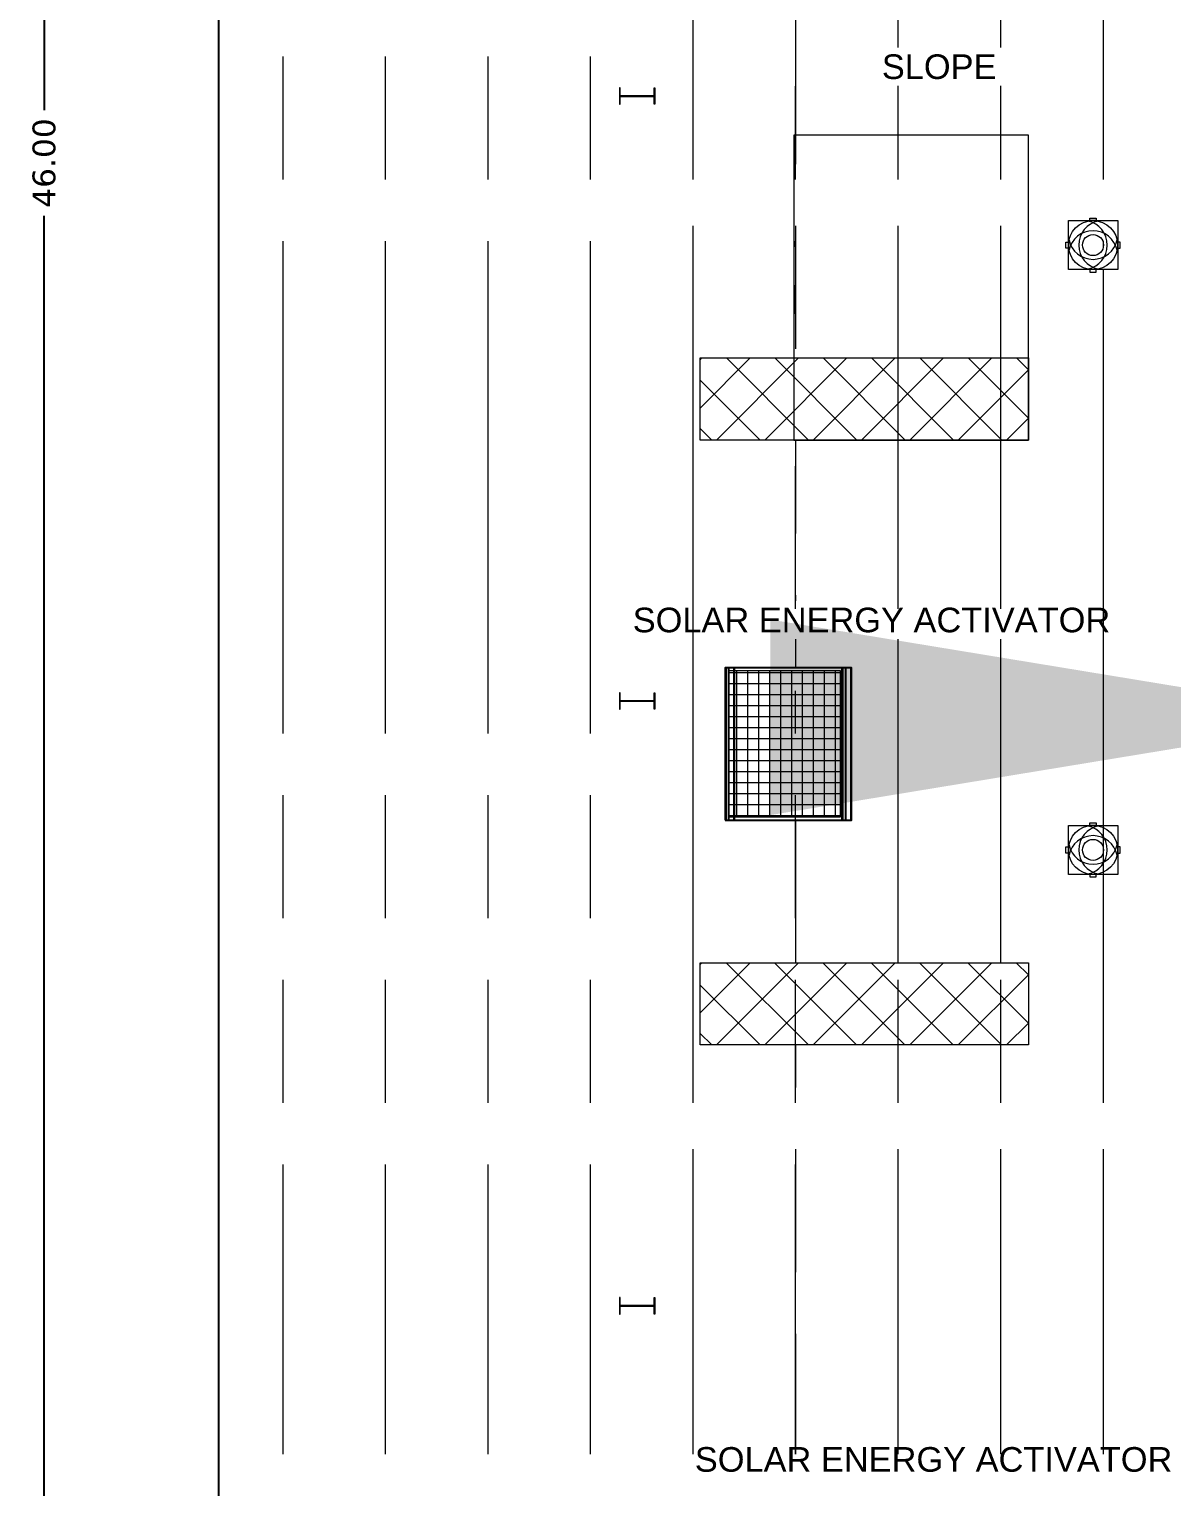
# Model space of a CAD drawing. Header units: metres. Extents: x 1610 to 5629, y 732 to 3974.
# Drawn here: x 1794.75 to 1806.28, y 851.19 to 865.9 of the extents above; entities that cross this region are included whole.
import ezdxf

# ---------------------------------------------------------------- set-up
doc = ezdxf.new("R2010")
doc.units = ezdxf.units.M
doc.header["$MEASUREMENT"] = 0
doc.header["$PDMODE"] = 2
doc.header["$PDSIZE"] = 50
doc.layers.get('0').update_dxf_attribs({"lineweight": 0})
doc.layers.get('Defpoints').update_dxf_attribs({"lineweight": 0})
doc.layers.add('BLK_1_FLR_1_ROOF_AREA', color=54, linetype='Continuous')
doc.layers.add('SOLAR_PANEL', color=3, linetype='Continuous')
doc.styles.add('PKA-Times New Roman', font='arial.ttf')
doc.styles.add('ROMANC', font='romanc', dxfattribs={"height": 12})
doc.styles.get("Standard").update_dxf_attribs({"font": 'verdana.ttf', "height": 0.23})
doc.dimstyles.new('123', dxfattribs={"dimtxt": 0.3, "dimasz": 0.2, "dimexe": 0.18, "dimexo": 0.0625, "dimgap": 0.09, "dimtad": 0, "dimzin": 0, "dimdsep": 46, "dimtxsty": 'Standard', "dimblk": 'ARCHTICK', "dimcen": 0.09, "dimse1": 1, "dimse2": 1, "dimadec": 3, "dimazin": 0, "dimtfac": 1, "dimtofl": 0, "dimtmove": 0, "dimatfit": 3, "dimfxl": 0, "dimtolj": 1, "dimtzin": 0, "dimarcsym": 0})
doc.dimstyles.new('Copy of corp', dxfattribs={"dimtxt": 10, "dimasz": 6, "dimexe": 5, "dimexo": 36, "dimgap": 0, "dimtad": 0, "dimtoh": 1, "dimdec": 1, "dimzin": 3, "dimdsep": 46, "dimtxsty": 'ROMANC', "dimblk": 'ARCHTICK', "dimcen": 0.0625, "dimdle": 4.5, "dimse1": 1, "dimse2": 1, "dimclrd": 8, "dimclre": 6, "dimclrt": 4, "dimadec": 0, "dimazin": 0, "dimtfac": 1, "dimtdec": 1, "dimtofl": 0, "dimtmove": 2, "dimatfit": 3, "dimfxl": 0, "dimtolj": 1, "dimtzin": 3, "dimarcsym": 0})

# ---------------------------------------------------------------- blocks, each defined once
blk = doc.blocks.new('_ArchTick')
at = {"color": 0, "linetype": 'ByBlock', "const_width": 0.15}
blk.add_lwpolyline([(-0.5, -0.5), (0.5, 0.5)], dxfattribs=at)
blk = doc.blocks.new('*D52')
at = {"color": 0, "lineweight": -2}
for p, q in [((1794.899, 887.548), (1794.899, 865.081)), ((1794.899, 841.548), (1794.899, 864.014))]:
    blk.add_line(p, q, dxfattribs=at)
at = {"layer": 'Defpoints', "color": 0}
for p in [(1796.658, 887.548), (1794.899, 841.548), (1796.658, 841.548)]:
    blk.add_point(p, dxfattribs=at)
at = {"color": 0, "lineweight": -2, "xscale": 0.2, "yscale": 0.2, "zscale": 0.2}
for p, rotation in [((1794.899, 887.548), 90), ((1794.899, 841.548), 270)]:
    blk.add_blockref('_ArchTick', p, dxfattribs=dict(at, rotation=rotation))
at = {"color": 0, "insert": (1794.899, 864.548), "char_height": 0.23, "attachment_point": 5, "rotation": 90}
blk.add_mtext('\\A1;46.00', dxfattribs=at)

msp = doc.modelspace()

# ---------------------------------------------------------------- hatches: boundary and pattern name
h = msp.add_hatch()
h.set_pattern_fill('ACAD_ISO09W100', scale=0.207034, angle=90)
h.set_pattern_definition([(90, (838.7412, 855.2196), (-1.0351722, 0), [4.9688264, -0.6211033, 1.2422066, -0.6211033, 1.2422066, -0.6211033])])
h.paths.add_polyline_path([(1812.353, 877.347), (1812.353, 877.513), (1812.36, 877.513), (1812.36, 877.434), (1812.704, 877.434), (1812.704, 877.513), (1812.71, 877.513), (1812.71, 877.347), (1812.704, 877.347), (1812.704, 877.427), (1812.36, 877.427), (1812.36, 877.347)], flags=16)
h.paths.add_polyline_path([(1811.562, 874.788), (1811.562, 873.96), (1808.25, 873.96), (1808.25, 874.788)], flags=16)
h.paths.add_polyline_path([(1808.18, 878.39), (1807.962, 878.39), (1807.962, 878.366), (1807.9, 878.366), (1807.683, 878.39), (1807.683, 878.608), (1807.658, 878.608), (1807.658, 878.669), (1807.683, 878.887), (1807.9, 878.887), (1807.9, 878.911), (1807.962, 878.911), (1808.18, 878.887), (1808.18, 878.669), (1808.204, 878.669), (1808.204, 878.608)], flags=16)
h.paths.add_polyline_path([(1808.25, 880.073), (1808.25, 880.901), (1811.562, 880.901), (1811.562, 880.073)], flags=16)
edge = h.paths.add_edge_path(flags=0)
edge.add_arc((1807.931, 878.639), 0.248, 0, 360)
edge = h.paths.add_edge_path(flags=0)
edge.add_arc((1807.931, 878.742), 0.248, 297.8172, 335.3049, ccw=False)
edge.add_arc((1807.827, 878.639), 0.248, 294.6951, 332.1828, ccw=False)
edge.add_arc((1808.035, 878.639), 0.248, 207.8172, 245.3049, ccw=False)
edge.add_arc((1807.931, 878.742), 0.248, 204.6951, 242.1828, ccw=False)
edge.add_arc((1807.931, 878.535), 0.248, 117.8172, 155.3049, ccw=False)
edge.add_arc((1808.035, 878.639), 0.248, 114.6951, 152.1828, ccw=False)
edge.add_arc((1807.827, 878.639), 0.248, 27.8172, 65.3049, ccw=False)
edge.add_arc((1807.931, 878.535), 0.248, 24.6951, 62.1828, ccw=False)
edge = h.paths.add_edge_path(flags=0)
edge.add_arc((1807.931, 878.639), 0.106, 0, 360)
h.paths.add_polyline_path([(1807.124, 875.368), (1807.124, 873.38), (1806.295, 873.38), (1806.295, 875.368)], flags=16)
h.paths.add_polyline_path([(1807.124, 879.493), (1806.296, 879.493), (1806.296, 881.48), (1807.124, 881.48)], flags=16)
h.paths.add_polyline_path([(1805.736, 876.175), (1805.736, 875.957), (1805.761, 875.957), (1805.761, 875.896), (1805.736, 875.678), (1805.519, 875.678), (1805.519, 875.654), (1805.457, 875.654), (1805.24, 875.678), (1805.24, 875.896), (1805.215, 875.896), (1805.215, 875.957), (1805.24, 876.175), (1805.457, 876.175), (1805.457, 876.2), (1805.519, 876.2)], flags=16)
h.paths.add_polyline_path([(1808.179, 872.774), (1808.179, 872.557), (1808.204, 872.557), (1808.204, 872.495), (1808.179, 872.278), (1807.962, 872.278), (1807.962, 872.253), (1807.9, 872.253), (1807.683, 872.278), (1807.683, 872.495), (1807.658, 872.495), (1807.658, 872.557), (1807.683, 872.774), (1807.9, 872.774), (1807.9, 872.799), (1807.962, 872.799)], flags=16)
edge = h.paths.add_edge_path(flags=0)
edge.add_arc((1805.488, 875.823), 0.248, 12.0576, 24.6951, ccw=False)
edge.add_arc((1805.488, 875.927), 0.248, 347.9424, 360)
edge.add_arc((1805.488, 875.927), 0.248, 360, 372.0576)
edge.add_arc((1805.488, 876.031), 0.248, 335.3049, 347.9424, ccw=False)
edge = h.paths.add_edge_path(flags=0)
edge.add_arc((1807.931, 872.526), 0.248, 0, 360)
edge = h.paths.add_edge_path(flags=0)
edge.add_arc((1807.827, 872.526), 0.248, 27.8172, 65.3049, ccw=False)
edge.add_arc((1807.931, 872.422), 0.248, 24.6951, 62.1828, ccw=False)
edge.add_arc((1807.931, 872.63), 0.248, 297.8172, 335.3049, ccw=False)
edge.add_arc((1807.827, 872.526), 0.248, 294.6951, 332.1828, ccw=False)
edge.add_arc((1808.035, 872.526), 0.248, 207.8172, 245.3049, ccw=False)
edge.add_arc((1807.931, 872.63), 0.248, 204.6951, 242.1828, ccw=False)
edge.add_arc((1807.931, 872.422), 0.248, 117.8172, 155.3049, ccw=False)
edge.add_arc((1808.035, 872.526), 0.248, 114.6951, 152.1828, ccw=False)
edge = h.paths.add_edge_path(flags=0)
edge.add_arc((1805.592, 875.927), 0.248, 114.6951, 245.3049, ccw=False)
edge.add_arc((1805.384, 875.927), 0.248, -65.3049, 65.3049, ccw=False)
edge = h.paths.add_edge_path(flags=0)
edge.add_arc((1805.488, 875.927), 0.106, 0, 360)
edge = h.paths.add_edge_path(flags=0)
edge.add_arc((1807.931, 872.526), 0.106, 0, 360)
h.paths.add_polyline_path([(1812.353, 871.41), (1812.36, 871.41), (1812.36, 871.33), (1812.704, 871.33), (1812.704, 871.41), (1812.71, 871.41), (1812.71, 871.244), (1812.704, 871.244), (1812.704, 871.324), (1812.36, 871.324), (1812.36, 871.244), (1812.353, 871.244)], flags=16)
h.paths.add_polyline_path([(1804.834, 874.788), (1804.834, 873.96), (1801.522, 873.96), (1801.522, 874.788)], flags=16)
h.paths.add_polyline_path([(1812.353, 883.46), (1812.353, 883.626), (1812.36, 883.626), (1812.36, 883.546), (1812.704, 883.546), (1812.704, 883.626), (1812.71, 883.626), (1812.71, 883.46), (1812.704, 883.46), (1812.704, 883.54), (1812.36, 883.54), (1812.36, 883.46)], flags=16)
h.paths.add_polyline_path([(1804.835, 880.073), (1801.522, 880.073), (1801.522, 880.901), (1804.835, 880.901)], flags=16)
h.paths.add_polyline_path([(1805.737, 881.791), (1805.519, 881.791), (1805.519, 881.767), (1805.457, 881.767), (1805.24, 881.791), (1805.24, 882.009), (1805.215, 882.009), (1805.215, 882.07), (1805.24, 882.288), (1805.457, 882.288), (1805.457, 882.312), (1805.519, 882.312), (1805.737, 882.288), (1805.737, 882.07), (1805.761, 882.07), (1805.761, 882.009)], flags=16)
edge = h.paths.add_edge_path(flags=0)
edge.add_arc((1805.488, 882.039), 0.248, 0, 360)
edge = h.paths.add_edge_path(flags=0)
edge.add_arc((1805.488, 882.143), 0.248, 297.8172, 335.3049, ccw=False)
edge.add_arc((1805.384, 882.039), 0.248, 294.6951, 332.1828, ccw=False)
edge.add_arc((1805.592, 882.039), 0.248, 207.8172, 245.3049, ccw=False)
edge.add_arc((1805.488, 882.143), 0.248, 204.6951, 242.1828, ccw=False)
edge.add_arc((1805.488, 881.936), 0.248, 117.8172, 155.3049, ccw=False)
edge.add_arc((1805.592, 882.039), 0.248, 114.6951, 152.1828, ccw=False)
edge.add_arc((1805.384, 882.039), 0.248, 27.8172, 65.3049, ccw=False)
edge.add_arc((1805.488, 881.936), 0.248, 24.6951, 62.1828, ccw=False)
edge = h.paths.add_edge_path(flags=0)
edge.add_arc((1805.488, 882.039), 0.106, 0, 360)
h.paths.add_polyline_path([(1811.562, 868.685), (1811.562, 867.856), (1808.25, 867.856), (1808.25, 868.685)], flags=16)
h.paths.add_polyline_path([(1805.736, 870.072), (1805.736, 869.854), (1805.761, 869.854), (1805.761, 869.793), (1805.736, 869.575), (1805.519, 869.575), (1805.519, 869.551), (1805.457, 869.551), (1805.24, 869.575), (1805.24, 869.793), (1805.215, 869.793), (1805.215, 869.854), (1805.24, 870.072), (1805.457, 870.072), (1805.457, 870.096), (1805.519, 870.096)], flags=16)
h.paths.add_polyline_path([(1807.124, 869.264), (1807.124, 867.277), (1806.295, 867.277), (1806.295, 869.264)], flags=16)
edge = h.paths.add_edge_path(flags=0)
edge.add_arc((1805.488, 869.823), 0.248, 0, 360)
edge = h.paths.add_edge_path(flags=0)
edge.add_arc((1805.384, 869.823), 0.248, 27.8172, 65.3049, ccw=False)
edge.add_arc((1805.488, 869.72), 0.248, 24.6951, 62.1828, ccw=False)
edge.add_arc((1805.488, 869.927), 0.248, 297.8172, 335.3049, ccw=False)
edge.add_arc((1805.384, 869.823), 0.248, 294.6951, 332.1828, ccw=False)
edge.add_arc((1805.592, 869.823), 0.248, 207.8172, 245.3049, ccw=False)
edge.add_arc((1805.488, 869.927), 0.248, 204.6951, 242.1828, ccw=False)
edge.add_arc((1805.488, 869.72), 0.248, 117.8172, 155.3049, ccw=False)
edge.add_arc((1805.592, 869.823), 0.248, 114.6951, 152.1828, ccw=False)
edge = h.paths.add_edge_path(flags=0)
edge.add_arc((1805.488, 869.823), 0.106, 0, 360)
h.paths.add_polyline_path([(1801.065, 877.347), (1801.059, 877.347), (1801.059, 877.427), (1800.715, 877.427), (1800.715, 877.347), (1800.708, 877.347), (1800.708, 877.513), (1800.715, 877.513), (1800.715, 877.434), (1801.059, 877.434), (1801.059, 877.513), (1801.065, 877.513)], flags=16)
h.paths.add_polyline_path([(1804.834, 868.685), (1804.834, 867.856), (1801.522, 867.856), (1801.522, 868.685)], flags=16)
h.paths.add_polyline_path([(1808.179, 866.671), (1808.179, 866.453), (1808.204, 866.453), (1808.204, 866.392), (1808.179, 866.174), (1807.962, 866.174), (1807.962, 866.15), (1807.9, 866.15), (1807.683, 866.174), (1807.683, 866.392), (1807.658, 866.392), (1807.658, 866.453), (1807.683, 866.671), (1807.9, 866.671), (1807.9, 866.695), (1807.962, 866.695)], flags=16)
edge = h.paths.add_edge_path(flags=0)
edge.add_arc((1807.931, 866.423), 0.248, 0, 360)
edge = h.paths.add_edge_path(flags=0)
edge.add_arc((1807.827, 866.423), 0.248, 27.8172, 65.3049, ccw=False)
edge.add_arc((1807.931, 866.319), 0.248, 24.6951, 62.1828, ccw=False)
edge.add_arc((1807.931, 866.526), 0.248, 297.8172, 335.3049, ccw=False)
edge.add_arc((1807.827, 866.423), 0.248, 294.6951, 332.1828, ccw=False)
edge.add_arc((1808.035, 866.423), 0.248, 207.8172, 245.3049, ccw=False)
edge.add_arc((1807.931, 866.526), 0.248, 204.6951, 242.1828, ccw=False)
edge.add_arc((1807.931, 866.319), 0.248, 117.8172, 155.3049, ccw=False)
edge.add_arc((1808.035, 866.423), 0.248, 114.6951, 152.1828, ccw=False)
edge = h.paths.add_edge_path(flags=0)
edge.add_arc((1807.931, 866.423), 0.106, 0, 360)
h.paths.add_polyline_path([(1801.065, 871.41), (1801.065, 871.244), (1801.059, 871.244), (1801.059, 871.324), (1800.715, 871.324), (1800.715, 871.244), (1800.708, 871.244), (1800.708, 871.41), (1800.715, 871.41), (1800.715, 871.33), (1801.059, 871.33), (1801.059, 871.41)], flags=16)
h.paths.add_polyline_path([(1801.065, 883.46), (1801.059, 883.46), (1801.059, 883.54), (1800.715, 883.54), (1800.715, 883.46), (1800.708, 883.46), (1800.708, 883.626), (1800.715, 883.626), (1800.715, 883.546), (1801.059, 883.546), (1801.059, 883.626), (1801.065, 883.626)], flags=16)
h.paths.add_polyline_path([(1812.353, 865.306), (1812.36, 865.306), (1812.36, 865.227), (1812.704, 865.227), (1812.704, 865.306), (1812.71, 865.306), (1812.71, 865.141), (1812.704, 865.141), (1812.704, 865.22), (1812.36, 865.22), (1812.36, 865.141), (1812.353, 865.141)], flags=16)
h.paths.add_polyline_path([(1805.737, 863.968), (1805.737, 863.751), (1805.761, 863.751), (1805.761, 863.689), (1805.737, 863.472), (1805.519, 863.472), (1805.519, 863.447), (1805.457, 863.447), (1805.24, 863.472), (1805.24, 863.689), (1805.215, 863.689), (1805.215, 863.751), (1805.24, 863.968), (1805.457, 863.968), (1805.457, 863.993), (1805.519, 863.993)], flags=16)
edge = h.paths.add_edge_path(flags=0)
edge.add_arc((1805.488, 863.72), 0.248, 0, 360)
edge = h.paths.add_edge_path(flags=0)
edge.add_arc((1805.384, 863.72), 0.248, 27.8172, 65.3049, ccw=False)
edge.add_arc((1805.488, 863.616), 0.248, 24.6951, 62.1828, ccw=False)
edge.add_arc((1805.488, 863.824), 0.248, 297.8172, 335.3049, ccw=False)
edge.add_arc((1805.384, 863.72), 0.248, 294.6951, 332.1828, ccw=False)
edge.add_arc((1805.592, 863.72), 0.248, 207.8172, 245.3049, ccw=False)
edge.add_arc((1805.488, 863.824), 0.248, 204.6951, 242.1828, ccw=False)
edge.add_arc((1805.488, 863.616), 0.248, 117.8172, 155.3049, ccw=False)
edge.add_arc((1805.592, 863.72), 0.248, 114.6951, 152.1828, ccw=False)
edge = h.paths.add_edge_path(flags=0)
edge.add_arc((1805.488, 863.72), 0.106, 0, 360)
h.paths.add_polyline_path([(1807.124, 863.161), (1807.124, 861.173), (1806.296, 861.173), (1806.296, 863.161)], flags=16)
h.paths.add_polyline_path([(1811.562, 862.581), (1811.562, 861.753), (1808.25, 861.753), (1808.25, 862.581)], flags=16)
h.paths.add_polyline_path([(1801.065, 865.306), (1801.065, 865.141), (1801.059, 865.141), (1801.059, 865.22), (1800.715, 865.22), (1800.715, 865.141), (1800.708, 865.141), (1800.708, 865.306), (1800.715, 865.306), (1800.715, 865.227), (1801.059, 865.227), (1801.059, 865.306)], flags=16)
h.paths.add_polyline_path([(1804.835, 862.581), (1804.835, 861.753), (1801.522, 861.753), (1801.522, 862.581)], flags=16)
h.paths.add_polyline_path([(1808.18, 860.568), (1808.18, 860.35), (1808.204, 860.35), (1808.204, 860.289), (1808.18, 860.071), (1807.962, 860.071), (1807.962, 860.047), (1807.9, 860.047), (1807.683, 860.071), (1807.683, 860.289), (1807.658, 860.289), (1807.658, 860.35), (1807.683, 860.568), (1807.9, 860.568), (1807.9, 860.592), (1807.962, 860.592)], flags=16)
edge = h.paths.add_edge_path(flags=0)
edge.add_arc((1807.931, 860.319), 0.248, 0, 360)
edge = h.paths.add_edge_path(flags=0)
edge.add_arc((1807.827, 860.319), 0.248, 27.8172, 65.3049, ccw=False)
edge.add_arc((1807.931, 860.215), 0.248, 24.6951, 62.1828, ccw=False)
edge.add_arc((1807.931, 860.423), 0.248, 297.8172, 335.3049, ccw=False)
edge.add_arc((1807.827, 860.319), 0.248, 294.6951, 332.1828, ccw=False)
edge.add_arc((1808.035, 860.319), 0.248, 207.8172, 245.3049, ccw=False)
edge.add_arc((1807.931, 860.423), 0.248, 204.6951, 242.1828, ccw=False)
edge.add_arc((1807.931, 860.215), 0.248, 117.8172, 155.3049, ccw=False)
edge.add_arc((1808.035, 860.319), 0.248, 114.6951, 152.1828, ccw=False)
edge = h.paths.add_edge_path(flags=0)
edge.add_arc((1807.931, 860.319), 0.106, 0, 360)
h.paths.add_polyline_path([(1812.353, 859.203), (1812.36, 859.203), (1812.36, 859.123), (1812.704, 859.123), (1812.704, 859.203), (1812.71, 859.203), (1812.71, 859.037), (1812.704, 859.037), (1812.704, 859.117), (1812.36, 859.117), (1812.36, 859.037), (1812.353, 859.037)], flags=16)
h.paths.add_polyline_path([(1809.886, 859.127), (1809.886, 857.589), (1808.703, 857.589), (1808.703, 858.051), (1808.525, 858.051), (1808.525, 857.589), (1808.23, 857.589), (1808.23, 859.127), (1808.525, 859.127), (1808.525, 858.994), (1808.703, 858.994), (1808.703, 859.127)], flags=16)
h.paths.add_polyline_path([(1809.886, 859.127), (1809.886, 857.589), (1808.703, 857.589), (1808.703, 859.127)], flags=0)
h.paths.add_polyline_path([(1809.856, 859.098), (1809.856, 857.619), (1808.732, 857.619), (1808.732, 859.098)], flags=0)
h.paths.add_polyline_path([(1802.963, 859.456), (1802.963, 857.918), (1801.78, 857.918), (1801.78, 859.456)], flags=16)
h.paths.add_polyline_path([(1802.934, 859.427), (1802.934, 857.948), (1801.81, 857.948), (1801.81, 859.427)], flags=0)
h.paths.add_polyline_path([(1805.737, 857.865), (1805.737, 857.647), (1805.761, 857.647), (1805.761, 857.586), (1805.737, 857.368), (1805.519, 857.368), (1805.519, 857.344), (1805.457, 857.344), (1805.24, 857.368), (1805.24, 857.586), (1805.215, 857.586), (1805.215, 857.647), (1805.24, 857.865), (1805.457, 857.865), (1805.457, 857.889), (1805.519, 857.889)], flags=16)
edge = h.paths.add_edge_path(flags=0)
edge.add_arc((1805.488, 857.617), 0.248, 0, 360)
edge = h.paths.add_edge_path(flags=0)
edge.add_arc((1805.384, 857.617), 0.248, 27.8172, 65.3049, ccw=False)
edge.add_arc((1805.488, 857.513), 0.248, 24.6951, 62.1828, ccw=False)
edge.add_arc((1805.488, 857.72), 0.248, 297.8172, 335.3049, ccw=False)
edge.add_arc((1805.384, 857.617), 0.248, 294.6951, 332.1828, ccw=False)
edge.add_arc((1805.592, 857.617), 0.248, 207.8172, 245.3049, ccw=False)
edge.add_arc((1805.488, 857.72), 0.248, 204.6951, 242.1828, ccw=False)
edge.add_arc((1805.488, 857.513), 0.248, 117.8172, 155.3049, ccw=False)
edge.add_arc((1805.592, 857.617), 0.248, 114.6951, 152.1828, ccw=False)
edge = h.paths.add_edge_path(flags=0)
edge.add_arc((1805.488, 857.617), 0.106, 0, 360)
h.paths.add_polyline_path([(1801.065, 859.203), (1801.065, 859.037), (1801.059, 859.037), (1801.059, 859.117), (1800.715, 859.117), (1800.715, 859.037), (1800.708, 859.037), (1800.708, 859.203), (1800.715, 859.203), (1800.715, 859.123), (1801.059, 859.123), (1801.059, 859.203)], flags=16)
h.paths.add_polyline_path([(1807.124, 857.058), (1807.124, 855.07), (1806.296, 855.07), (1806.296, 857.058)], flags=16)
h.paths.add_polyline_path([(1811.562, 856.478), (1811.562, 855.65), (1808.25, 855.65), (1808.25, 856.478)], flags=16)
h.paths.add_polyline_path([(1804.835, 856.478), (1804.835, 855.65), (1801.522, 855.65), (1801.522, 856.478)], flags=16)
h.paths.add_polyline_path([(1808.18, 854.464), (1808.18, 854.247), (1808.204, 854.247), (1808.204, 854.185), (1808.18, 853.967), (1807.962, 853.967), (1807.962, 853.943), (1807.9, 853.943), (1807.683, 853.967), (1807.683, 854.185), (1807.658, 854.185), (1807.658, 854.247), (1807.683, 854.464), (1807.9, 854.464), (1807.9, 854.489), (1807.962, 854.489)], flags=16)
edge = h.paths.add_edge_path(flags=0)
edge.add_arc((1807.931, 854.216), 0.248, 0, 360)
edge = h.paths.add_edge_path(flags=0)
edge.add_arc((1807.827, 854.216), 0.248, 27.8172, 65.3049, ccw=False)
edge.add_arc((1807.931, 854.112), 0.248, 24.6951, 62.1828, ccw=False)
edge.add_arc((1807.931, 854.32), 0.248, 297.8172, 335.3049, ccw=False)
edge.add_arc((1807.827, 854.216), 0.248, 294.6951, 332.1828, ccw=False)
edge.add_arc((1808.035, 854.216), 0.248, 207.8172, 245.3049, ccw=False)
edge.add_arc((1807.931, 854.32), 0.248, 204.6951, 242.1828, ccw=False)
edge.add_arc((1807.931, 854.112), 0.248, 117.8172, 155.3049, ccw=False)
edge.add_arc((1808.035, 854.216), 0.248, 114.6951, 152.1828, ccw=False)
edge = h.paths.add_edge_path(flags=0)
edge.add_arc((1807.931, 854.216), 0.106, 0, 360)
h.paths.add_polyline_path([(1812.353, 853.1), (1812.36, 853.1), (1812.36, 853.02), (1812.704, 853.02), (1812.704, 853.1), (1812.71, 853.1), (1812.71, 852.934), (1812.704, 852.934), (1812.704, 853.013), (1812.36, 853.013), (1812.36, 852.934), (1812.353, 852.934)], flags=16)
h.paths.add_polyline_path([(1801.065, 853.1), (1801.065, 852.934), (1801.059, 852.934), (1801.059, 853.013), (1800.715, 853.013), (1800.715, 852.934), (1800.708, 852.934), (1800.708, 853.1), (1800.715, 853.1), (1800.715, 853.02), (1801.059, 853.02), (1801.059, 853.1)], flags=16)
h.paths.add_polyline_path([(1803.292, 865.327), (1804.578, 865.327), (1804.578, 865.713), (1803.292, 865.713)], flags=16)
h.paths.add_polyline_path([(1808.548, 865.327), (1809.834, 865.327), (1809.834, 865.713), (1808.548, 865.713)], flags=16)
h.paths.add_polyline_path([(1800.776, 859.744), (1805.726, 859.744), (1805.726, 860.13), (1800.776, 860.13)], flags=16)
h.paths.add_polyline_path([(1807.699, 859.416), (1812.649, 859.416), (1812.649, 859.801), (1807.699, 859.801)], flags=16)
h.paths.add_polyline_path([(1800.498, 851.519), (1812.92, 851.519), (1812.92, 883.786), (1800.498, 883.786)])
h.paths.add_polyline_path([(1812.92, 850.977), (1800.498, 850.977), (1800.498, 845.692), (1812.92, 845.692)])
h = msp.add_hatch()
h.set_pattern_fill('ANSI37', scale=2.760183)
h.set_pattern_definition([(45, (2250.5638, 228.87525), (-0.24396802, 0.24396802), []), (135, (2250.5638, 228.87525), (-0.24396802, -0.24396802), [])])
h.paths.add_polyline_path([(1801.522, 861.753), (1801.522, 862.581), (1804.835, 862.581), (1804.835, 861.753)])
h = msp.add_hatch()
h.set_pattern_fill('NET', scale=0.88729, angle=-90)
h.set_pattern_definition([(270, (1928.4409, 1096.3128), (0.110911304, 0), []), (360, (1928.4409, 1096.3128), (0, 0.110911304), [])])
h.paths.add_polyline_path([(1802.934, 859.427), (1802.934, 857.948), (1801.81, 857.948), (1801.81, 859.427)])
h = msp.add_hatch()
h.set_pattern_fill('ANSI37', scale=2.760183)
h.set_pattern_definition([(45, (2250.5638, 222.77188), (-0.24396802, 0.24396802), []), (135, (2250.5638, 222.77188), (-0.24396802, -0.24396802), [])])
h.paths.add_polyline_path([(1801.522, 855.65), (1801.522, 856.478), (1804.835, 856.478), (1804.835, 855.65)])

# ---------------------------------------------------------------- linework, layer by layer
at = {"color": 7}
for p, q in [((1797.311, 864.381), (1797.311, 865.623)), ((1798.346, 864.381), (1798.346, 865.623)), ((1799.381, 864.381), (1799.381, 865.623)), ((1800.416, 864.381), (1800.416, 865.623)), ((1801.451, 864.381), (1801.451, 865.623)), ((1805.592, 864.381), (1805.592, 865.623)), ((1800.715, 865.306, 15.902), (1800.708, 865.306, 15.902)), ((1800.708, 865.306, 15.902), (1800.708, 865.141, 15.902)), ((1800.715, 865.141, 15.902), (1800.715, 865.306, 15.902)), ((1801.059, 865.141, 15.902), (1801.059, 865.306, 15.902)), ((1801.059, 865.306, 15.902), (1801.065, 865.306, 15.902)), ((1801.065, 865.306, 15.902), (1801.065, 865.141, 15.902)), ((1802.486, 864.381), (1802.486, 865.324)), ((1803.522, 864.381), (1803.522, 865.324)), ((1804.557, 864.381), (1804.557, 865.324)), ((1801.059, 865.227, 15.902), (1800.715, 865.227, 15.902)), ((1800.715, 865.227, 15.902), (1800.715, 865.22, 15.902)), ((1800.715, 865.22, 15.902), (1801.059, 865.22, 15.902)), ((1801.059, 865.22, 15.902), (1801.059, 865.227, 15.902)), ((1800.708, 865.141, 15.902), (1800.715, 865.141, 15.902)), ((1801.065, 865.141, 15.902), (1801.059, 865.141, 15.902)), ((1805.457, 863.968, 15.902), (1805.457, 863.993, 15.902)), ((1805.457, 863.993, 15.902), (1805.519, 863.993, 15.902)), ((1805.519, 863.993, 15.902), (1805.519, 863.968, 15.902)), ((1805.24, 863.968, 15.902), (1805.737, 863.968, 15.902)), ((1805.24, 863.472, 15.902), (1805.24, 863.968, 15.902)), ((1805.519, 863.968, 15.902), (1805.457, 863.968, 15.902)), ((1805.737, 863.968, 15.902), (1805.737, 863.472, 15.902)), ((1797.311, 858.791), (1797.311, 863.76)), ((1798.346, 858.791), (1798.346, 863.76)), ((1799.381, 858.791), (1799.381, 863.76)), ((1800.416, 858.791), (1800.416, 863.76)), ((1801.451, 863.701), (1801.451, 863.76)), ((1802.486, 863.701), (1802.486, 863.76)), ((1803.522, 863.701), (1803.522, 863.76)), ((1804.557, 863.701), (1804.557, 863.76)), ((1805.215, 863.689, 15.902), (1805.215, 863.751, 15.902)), ((1805.215, 863.751, 15.902), (1805.24, 863.751, 15.902)), ((1805.24, 863.689, 15.902), (1805.215, 863.689, 15.902)), ((1805.24, 863.751, 15.902), (1805.24, 863.689, 15.902)), ((1805.592, 863.701), (1805.592, 863.76)), ((1805.761, 863.751, 15.902), (1805.737, 863.751, 15.902)), ((1805.737, 863.751, 15.902), (1805.737, 863.689, 15.902)), ((1805.737, 863.689, 15.902), (1805.761, 863.689, 15.902)), ((1805.761, 863.689, 15.902), (1805.761, 863.751, 15.902)), ((1805.737, 863.472, 15.902), (1805.24, 863.472, 15.902)), ((1805.457, 863.472, 15.902), (1805.457, 863.447, 15.902)), ((1805.519, 863.472, 15.902), (1805.457, 863.472, 15.902)), ((1805.457, 863.447, 15.902), (1805.519, 863.447, 15.902)), ((1805.519, 863.447, 15.902), (1805.519, 863.472, 15.902)), ((1801.451, 858.791), (1801.451, 863.316)), ((1802.486, 863.027), (1802.486, 863.316)), ((1803.522, 860.049), (1803.522, 863.316)), ((1804.557, 860.049), (1804.557, 863.316)), ((1805.592, 861.453), (1805.592, 863.316)), ((1801.522, 861.753, 15.902), (1801.522, 862.581, 15.902)), ((1801.522, 862.581, 15.902), (1804.835, 862.581, 15.902)), ((1804.835, 862.581, 15.902), (1804.835, 861.753, 15.902)), ((1804.835, 861.753, 15.902), (1801.522, 861.753, 15.902)), ((1802.486, 860.049), (1802.486, 861.49)), ((1805.592, 858.791), (1805.592, 860.94)), ((1801.78, 857.918, 15.903), (1801.78, 859.456, 15.903)), ((1801.78, 859.456, 15.903), (1802.963, 859.456, 15.903)), ((1801.78, 859.456, 15.903), (1801.78, 857.918, 15.903)), ((1802.963, 859.456, 15.903), (1801.78, 859.456, 15.903)), ((1801.81, 857.948, 15.903), (1801.81, 859.427, 15.903)), ((1801.81, 859.427, 15.903), (1802.934, 859.427, 15.903)), ((1802.934, 859.427, 15.903), (1802.934, 857.948, 15.903)), ((1802.963, 859.456, 15.903), (1802.963, 857.918, 15.903)), ((1802.963, 857.918, 15.903), (1802.963, 859.456, 15.903)), ((1800.715, 859.203, 15.902), (1800.708, 859.203, 15.902)), ((1800.708, 859.203, 15.902), (1800.708, 859.037, 15.902)), ((1800.715, 859.037, 15.902), (1800.715, 859.203, 15.902)), ((1801.059, 859.123, 15.902), (1800.715, 859.123, 15.902)), ((1800.715, 859.123, 15.902), (1800.715, 859.117, 15.902)), ((1801.059, 859.037, 15.902), (1801.059, 859.203, 15.902)), ((1801.059, 859.203, 15.902), (1801.065, 859.203, 15.902)), ((1801.059, 859.117, 15.902), (1801.059, 859.123, 15.902)), ((1801.065, 859.203, 15.902), (1801.065, 859.037, 15.902)), ((1802.486, 858.791), (1802.486, 859.221)), ((1803.522, 858.791), (1803.522, 859.221)), ((1804.557, 858.791), (1804.557, 859.221)), ((1800.708, 859.037, 15.902), (1800.715, 859.037, 15.902)), ((1800.715, 859.117, 15.902), (1801.059, 859.117, 15.902)), ((1801.065, 859.037, 15.902), (1801.059, 859.037, 15.902)), ((1797.311, 856.928), (1797.311, 858.17)), ((1798.346, 856.928), (1798.346, 858.17)), ((1799.381, 856.928), (1799.381, 858.17)), ((1800.416, 856.928), (1800.416, 858.17)), ((1801.451, 856.928), (1801.451, 858.17)), ((1802.486, 856.928), (1802.486, 858.17)), ((1803.522, 856.928), (1803.522, 858.17)), ((1804.557, 856.928), (1804.557, 858.17)), ((1805.592, 856.928), (1805.592, 858.17)), ((1802.934, 857.948, 15.903), (1801.81, 857.948, 15.903)), ((1802.963, 857.918, 15.903), (1801.78, 857.918, 15.903)), ((1801.78, 857.918, 15.903), (1802.963, 857.918, 15.903)), ((1805.24, 857.368, 15.902), (1805.24, 857.865, 15.902)), ((1805.24, 857.865, 15.902), (1805.737, 857.865, 15.902)), ((1805.457, 857.865, 15.902), (1805.457, 857.889, 15.902)), ((1805.457, 857.889, 15.902), (1805.519, 857.889, 15.902)), ((1805.519, 857.865, 15.902), (1805.457, 857.865, 15.902)), ((1805.519, 857.889, 15.902), (1805.519, 857.865, 15.902)), ((1805.737, 857.865, 15.902), (1805.737, 857.368, 15.902)), ((1805.215, 857.586, 15.902), (1805.215, 857.647, 15.902)), ((1805.215, 857.647, 15.902), (1805.24, 857.647, 15.902)), ((1805.24, 857.647, 15.902), (1805.24, 857.586, 15.902)), ((1805.761, 857.647, 15.902), (1805.737, 857.647, 15.902)), ((1805.737, 857.647, 15.902), (1805.737, 857.586, 15.902)), ((1805.761, 857.586, 15.902), (1805.761, 857.647, 15.902)), ((1805.24, 857.586, 15.902), (1805.215, 857.586, 15.902)), ((1805.737, 857.586, 15.902), (1805.761, 857.586, 15.902)), ((1805.737, 857.368, 15.902), (1805.24, 857.368, 15.902)), ((1805.519, 857.368, 15.902), (1805.457, 857.368, 15.902)), ((1805.457, 857.368, 15.902), (1805.457, 857.344, 15.902)), ((1805.519, 857.344, 15.902), (1805.519, 857.368, 15.902)), ((1805.457, 857.344, 15.902), (1805.519, 857.344, 15.902)), ((1801.522, 855.65, 15.902), (1801.522, 856.478, 15.902)), ((1801.522, 856.478, 15.902), (1804.835, 856.478, 15.902)), ((1804.835, 856.478, 15.902), (1804.835, 855.65, 15.902)), ((1797.311, 855.064), (1797.311, 856.307)), ((1798.346, 855.064), (1798.346, 856.307)), ((1799.381, 855.064), (1799.381, 856.307)), ((1800.416, 855.064), (1800.416, 856.307)), ((1801.451, 855.064), (1801.451, 856.307)), ((1802.486, 855.064), (1802.486, 856.307)), ((1803.522, 855.064), (1803.522, 856.307)), ((1804.557, 855.064), (1804.557, 856.307)), ((1805.592, 855.064), (1805.592, 856.307)), ((1804.835, 855.65, 15.902), (1801.522, 855.65, 15.902)), ((1797.311, 851.519), (1797.311, 854.443)), ((1798.346, 851.519), (1798.346, 854.443)), ((1799.381, 851.519), (1799.381, 854.443)), ((1800.416, 851.519), (1800.416, 854.443)), ((1801.451, 851.519), (1801.451, 854.443)), ((1802.486, 851.519), (1802.486, 854.443)), ((1803.522, 851.519), (1803.522, 854.443)), ((1804.557, 851.519), (1804.557, 854.443)), ((1805.592, 851.519), (1805.592, 854.443)), ((1800.715, 853.1, 15.902), (1800.708, 853.1, 15.902)), ((1800.708, 853.1, 15.902), (1800.708, 852.934, 15.902)), ((1800.715, 852.934, 15.902), (1800.715, 853.1, 15.902)), ((1801.059, 852.934, 15.902), (1801.059, 853.1, 15.902)), ((1801.059, 853.1, 15.902), (1801.065, 853.1, 15.902)), ((1801.065, 853.1, 15.902), (1801.065, 852.934, 15.902)), ((1801.059, 853.02, 15.902), (1800.715, 853.02, 15.902)), ((1800.715, 853.02, 15.902), (1800.715, 853.013, 15.902)), ((1800.715, 853.013, 15.902), (1801.059, 853.013, 15.902)), ((1801.059, 853.013, 15.902), (1801.059, 853.02, 15.902)), ((1800.708, 852.934, 15.902), (1800.715, 852.934, 15.902)), ((1801.065, 852.934, 15.902), (1801.059, 852.934, 15.902))]:
    msp.add_line(p, q, dxfattribs=at)
msp.add_lwpolyline([(1816.658, 841.548), (1816.658, 887.548), (1796.658, 887.548), (1796.658, 841.548)], close=True, dxfattribs=at)
for points, elevation in [([(1802.468, 861.753), (1804.835, 861.753), (1804.835, 864.829), (1802.468, 864.829)], 15.902), ([(1802.468, 861.753), (1804.835, 861.753), (1804.835, 864.829), (1802.468, 864.829)], 15.902), ([(1802.468, 861.753), (1804.835, 861.753), (1804.835, 864.829), (1802.468, 864.829)], 15.902), ([(1802.468, 861.753), (1804.835, 861.753), (1804.835, 864.829), (1802.468, 864.829)], 15.902), ([(1802.468, 861.753), (1804.835, 861.753), (1804.835, 864.829), (1802.468, 864.829)], 15.902), ([(1802.468, 861.753), (1804.835, 861.753), (1804.835, 864.829), (1802.468, 864.829)], 15.902), ([(1802.468, 861.753), (1804.835, 861.753), (1804.835, 864.829), (1802.468, 864.829)], 15.902), ([(1802.468, 861.753), (1804.835, 861.753), (1804.835, 864.829), (1802.468, 864.829)], 15.902), ([(1802.468, 861.753), (1804.835, 861.753), (1804.835, 864.829), (1802.468, 864.829)], 15.902), ([(1802.468, 861.753), (1804.835, 861.753), (1804.835, 864.829), (1802.468, 864.829)], 15.902), ([(1802.468, 861.753), (1804.835, 861.753), (1804.835, 864.829), (1802.468, 864.829)], 15.902), ([(1802.468, 861.753), (1804.835, 861.753), (1804.835, 864.829), (1802.468, 864.829)], 15.902), ([(1801.78, 857.918), (1802.963, 857.918), (1802.963, 859.456), (1801.78, 859.456)], 15.903), ([(1801.78, 857.918), (1802.963, 857.918), (1802.963, 859.456), (1801.78, 859.456)], 15.903), ([(1801.78, 857.918), (1802.963, 857.918), (1802.963, 859.456), (1801.78, 859.456)], 15.903), ([(1801.78, 857.918), (1802.963, 857.918), (1802.963, 859.456), (1801.78, 859.456)], 15.903), ([(1801.78, 857.918), (1802.963, 857.918), (1802.963, 859.456), (1801.78, 859.456)], 15.903), ([(1801.78, 857.918), (1802.963, 857.918), (1802.963, 859.456), (1801.78, 859.456)], 15.903), ([(1801.78, 857.918), (1802.963, 857.918), (1802.963, 859.456), (1801.78, 859.456)], 15.903), ([(1801.78, 857.918), (1802.963, 857.918), (1802.963, 859.456), (1801.78, 859.456)], 15.903), ([(1801.78, 857.918), (1802.963, 857.918), (1802.963, 859.456), (1801.78, 859.456)], 15.903), ([(1801.78, 857.918), (1802.963, 857.918), (1802.963, 859.456), (1801.78, 859.456)], 15.903), ([(1801.78, 857.918), (1802.963, 857.918), (1802.963, 859.456), (1801.78, 859.456)], 15.903)]:
    msp.add_lwpolyline(points, close=True, dxfattribs=dict(at, elevation=elevation))
for centre, radius in [((1805.488, 863.72, 15.902), 0.248), ((1805.488, 863.72, 15.902), 0.106), ((1805.488, 857.617, 15.902), 0.248), ((1805.488, 857.617, 15.902), 0.106)]:
    msp.add_circle(centre, radius, dxfattribs=at)
for centre, start, end in [((1805.488, 863.616, 15.902), 12.0576, 167.9424), ((1805.592, 863.72, 15.902), 102.0576, 257.9424), ((1805.384, 863.72, 15.902), 282.0576, 77.9424), ((1805.488, 863.824, 15.902), 192.0576, 347.9424), ((1805.592, 857.617, 15.902), 102.0576, 257.9424), ((1805.384, 857.617, 15.902), 282.0576, 77.9424), ((1805.488, 857.513, 15.902), 12.0576, 167.9424), ((1805.488, 857.72, 15.902), 192.0576, 347.9424)]:
    msp.add_arc(centre, 0.248, start, end, dxfattribs=at)
at = {"layer": 'BLK_1_FLR_1_ROOF_AREA'}
msp.add_lwpolyline([(1796.658, 841.548), (1816.658, 841.548), (1816.658, 887.548), (1796.658, 887.548)], close=True, dxfattribs=at)
at = {"layer": 'SOLAR_PANEL', "color": 3, "elevation": 15.903}
for points in [[(1801.774, 857.918), (1802.957, 857.918), (1802.957, 859.456), (1801.774, 859.456)], [(1801.774, 857.918), (1802.957, 857.918), (1802.957, 859.456), (1801.774, 859.456)], [(1801.774, 857.918), (1802.957, 857.918), (1802.957, 859.456), (1801.774, 859.456)], [(1801.774, 857.918), (1802.957, 857.918), (1802.957, 859.456), (1801.774, 859.456)], [(1801.774, 857.918), (1802.957, 857.918), (1802.957, 859.456), (1801.774, 859.456)], [(1801.774, 857.918), (1802.957, 857.918), (1802.957, 859.456), (1801.774, 859.456)], [(1801.774, 857.918), (1802.957, 857.918), (1802.957, 859.456), (1801.774, 859.456)], [(1801.774, 857.918), (1802.957, 857.918), (1802.957, 859.456), (1801.774, 859.456)], [(1801.774, 857.918), (1802.957, 857.918), (1802.957, 859.456), (1801.774, 859.456)], [(1801.774, 857.918), (1802.957, 857.918), (1802.957, 859.456), (1801.774, 859.456)], [(1801.774, 857.918), (1802.957, 857.918), (1802.957, 859.456), (1801.774, 859.456)], [(1801.774, 857.918), (1802.957, 857.918), (1802.957, 859.456), (1801.774, 859.456)], [(1801.774, 857.918), (1802.957, 857.918), (1802.957, 859.456), (1801.774, 859.456)], [(1801.774, 857.918), (1802.957, 857.918), (1802.957, 859.456), (1801.774, 859.456)], [(1801.774, 857.918), (1802.957, 857.918), (1802.957, 859.456), (1801.774, 859.456)], [(1801.774, 857.918), (1802.957, 857.918), (1802.957, 859.456), (1801.774, 859.456)], [(1801.774, 857.918), (1802.957, 857.918), (1802.957, 859.456), (1801.774, 859.456)], [(1801.774, 857.918), (1802.957, 857.918), (1802.957, 859.456), (1801.774, 859.456)], [(1801.774, 857.918), (1802.957, 857.918), (1802.957, 859.456), (1801.774, 859.456)], [(1801.774, 857.918), (1802.957, 857.918), (1802.957, 859.456), (1801.774, 859.456)], [(1801.774, 857.918), (1802.957, 857.918), (1802.957, 859.456), (1801.774, 859.456)], [(1801.774, 857.918), (1802.957, 857.918), (1802.957, 859.456), (1801.774, 859.456)], [(1801.774, 857.918), (1802.957, 857.918), (1802.957, 859.456), (1801.774, 859.456)], [(1801.774, 857.918), (1802.957, 857.918), (1802.957, 859.456), (1801.774, 859.456)], [(1801.774, 857.918), (1802.957, 857.918), (1802.957, 859.456), (1801.774, 859.456)], [(1801.774, 857.918), (1802.957, 857.918), (1802.957, 859.456), (1801.774, 859.456)], [(1801.774, 857.918), (1802.957, 857.918), (1802.957, 859.456), (1801.774, 859.456)], [(1801.774, 857.918), (1802.957, 857.918), (1802.957, 859.456), (1801.774, 859.456)], [(1801.774, 857.918), (1802.957, 857.918), (1802.957, 859.456), (1801.774, 859.456)], [(1801.774, 857.918), (1802.957, 857.918), (1802.957, 859.456), (1801.774, 859.456)], [(1801.78, 857.918), (1802.963, 857.918), (1802.963, 859.456), (1801.78, 859.456)], [(1801.809, 857.918), (1802.992, 857.918), (1802.992, 859.456), (1801.809, 859.456)], [(1801.809, 857.918), (1802.992, 857.918), (1802.992, 859.456), (1801.809, 859.456)], [(1801.809, 857.918), (1802.992, 857.918), (1802.992, 859.456), (1801.809, 859.456)], [(1801.809, 857.918), (1802.992, 857.918), (1802.992, 859.456), (1801.809, 859.456)], [(1801.809, 857.918), (1802.992, 857.918), (1802.992, 859.456), (1801.809, 859.456)], [(1801.809, 857.918), (1802.992, 857.918), (1802.992, 859.456), (1801.809, 859.456)], [(1801.809, 857.918), (1802.992, 857.918), (1802.992, 859.456), (1801.809, 859.456)], [(1801.809, 857.918), (1802.992, 857.918), (1802.992, 859.456), (1801.809, 859.456)], [(1801.809, 857.918), (1802.992, 857.918), (1802.992, 859.456), (1801.809, 859.456)], [(1801.809, 857.918), (1802.992, 857.918), (1802.992, 859.456), (1801.809, 859.456)], [(1801.809, 857.918), (1802.992, 857.918), (1802.992, 859.456), (1801.809, 859.456)], [(1801.809, 857.918), (1802.992, 857.918), (1802.992, 859.456), (1801.809, 859.456)], [(1801.809, 857.918), (1802.992, 857.918), (1802.992, 859.456), (1801.809, 859.456)], [(1801.809, 857.918), (1802.992, 857.918), (1802.992, 859.456), (1801.809, 859.456)], [(1801.809, 857.918), (1802.992, 857.918), (1802.992, 859.456), (1801.809, 859.456)], [(1801.862, 857.918), (1803.045, 857.918), (1803.045, 859.456), (1801.862, 859.456)], [(1801.862, 857.918), (1803.045, 857.918), (1803.045, 859.456), (1801.862, 859.456)], [(1801.862, 857.918), (1803.045, 857.918), (1803.045, 859.456), (1801.862, 859.456)], [(1801.862, 857.918), (1803.045, 857.918), (1803.045, 859.456), (1801.862, 859.456)], [(1801.862, 857.918), (1803.045, 857.918), (1803.045, 859.456), (1801.862, 859.456)], [(1801.862, 857.918), (1803.045, 857.918), (1803.045, 859.456), (1801.862, 859.456)], [(1801.862, 857.918), (1803.045, 857.918), (1803.045, 859.456), (1801.862, 859.456)], [(1801.862, 857.918), (1803.045, 857.918), (1803.045, 859.456), (1801.862, 859.456)], [(1801.862, 857.918), (1803.045, 857.918), (1803.045, 859.456), (1801.862, 859.456)], [(1801.862, 857.918), (1803.045, 857.918), (1803.045, 859.456), (1801.862, 859.456)], [(1801.862, 857.918), (1803.045, 857.918), (1803.045, 859.456), (1801.862, 859.456)], [(1801.862, 857.918), (1803.045, 857.918), (1803.045, 859.456), (1801.862, 859.456)], [(1801.862, 857.918), (1803.045, 857.918), (1803.045, 859.456), (1801.862, 859.456)], [(1801.862, 857.918), (1803.045, 857.918), (1803.045, 859.456), (1801.862, 859.456)], [(1801.862, 857.918), (1803.045, 857.918), (1803.045, 859.456), (1801.862, 859.456)], [(1801.862, 857.918), (1803.045, 857.918), (1803.045, 859.456), (1801.862, 859.456)], [(1801.862, 857.918), (1803.045, 857.918), (1803.045, 859.456), (1801.862, 859.456)], [(1801.862, 857.918), (1803.045, 857.918), (1803.045, 859.456), (1801.862, 859.456)], [(1801.862, 857.918), (1803.045, 857.918), (1803.045, 859.456), (1801.862, 859.456)], [(1801.862, 857.918), (1803.045, 857.918), (1803.045, 859.456), (1801.862, 859.456)], [(1801.862, 857.918), (1803.045, 857.918), (1803.045, 859.456), (1801.862, 859.456)], [(1801.862, 857.918), (1803.045, 857.918), (1803.045, 859.456), (1801.862, 859.456)], [(1801.862, 857.918), (1803.045, 857.918), (1803.045, 859.456), (1801.862, 859.456)], [(1801.862, 857.918), (1803.045, 857.918), (1803.045, 859.456), (1801.862, 859.456)], [(1801.862, 857.918), (1803.045, 857.918), (1803.045, 859.456), (1801.862, 859.456)], [(1801.862, 857.918), (1803.045, 857.918), (1803.045, 859.456), (1801.862, 859.456)], [(1801.862, 857.918), (1803.045, 857.918), (1803.045, 859.456), (1801.862, 859.456)], [(1801.862, 857.918), (1803.045, 857.918), (1803.045, 859.456), (1801.862, 859.456)], [(1801.862, 857.918), (1803.045, 857.918), (1803.045, 859.456), (1801.862, 859.456)], [(1801.862, 857.918), (1803.045, 857.918), (1803.045, 859.456), (1801.862, 859.456)], [(1801.863, 857.918), (1803.046, 857.918), (1803.046, 859.456), (1801.863, 859.456)], [(1801.863, 857.918), (1803.046, 857.918), (1803.046, 859.456), (1801.863, 859.456)], [(1801.863, 857.918), (1803.046, 857.918), (1803.046, 859.456), (1801.863, 859.456)], [(1801.863, 857.918), (1803.046, 857.918), (1803.046, 859.456), (1801.863, 859.456)], [(1801.863, 857.918), (1803.046, 857.918), (1803.046, 859.456), (1801.863, 859.456)], [(1801.863, 857.918), (1803.046, 857.918), (1803.046, 859.456), (1801.863, 859.456)], [(1801.863, 857.918), (1803.046, 857.918), (1803.046, 859.456), (1801.863, 859.456)], [(1801.863, 857.918), (1803.046, 857.918), (1803.046, 859.456), (1801.863, 859.456)], [(1801.863, 857.918), (1803.046, 857.918), (1803.046, 859.456), (1801.863, 859.456)], [(1801.863, 857.918), (1803.046, 857.918), (1803.046, 859.456), (1801.863, 859.456)], [(1801.863, 857.918), (1803.046, 857.918), (1803.046, 859.456), (1801.863, 859.456)], [(1801.863, 857.918), (1803.046, 857.918), (1803.046, 859.456), (1801.863, 859.456)], [(1801.863, 857.918), (1803.046, 857.918), (1803.046, 859.456), (1801.863, 859.456)], [(1801.863, 857.918), (1803.046, 857.918), (1803.046, 859.456), (1801.863, 859.456)], [(1801.863, 857.918), (1803.046, 857.918), (1803.046, 859.456), (1801.863, 859.456)], [(1801.866, 857.918), (1803.049, 857.918), (1803.049, 859.456), (1801.866, 859.456)], [(1801.866, 857.918), (1803.049, 857.918), (1803.049, 859.456), (1801.866, 859.456)], [(1801.866, 857.918), (1803.049, 857.918), (1803.049, 859.456), (1801.866, 859.456)], [(1801.866, 857.918), (1803.049, 857.918), (1803.049, 859.456), (1801.866, 859.456)], [(1801.866, 857.918), (1803.049, 857.918), (1803.049, 859.456), (1801.866, 859.456)], [(1801.866, 857.918), (1803.049, 857.918), (1803.049, 859.456), (1801.866, 859.456)], [(1801.866, 857.918), (1803.049, 857.918), (1803.049, 859.456), (1801.866, 859.456)], [(1801.866, 857.918), (1803.049, 857.918), (1803.049, 859.456), (1801.866, 859.456)], [(1801.866, 857.918), (1803.049, 857.918), (1803.049, 859.456), (1801.866, 859.456)], [(1801.866, 857.918), (1803.049, 857.918), (1803.049, 859.456), (1801.866, 859.456)], [(1801.866, 857.918), (1803.049, 857.918), (1803.049, 859.456), (1801.866, 859.456)], [(1801.866, 857.918), (1803.049, 857.918), (1803.049, 859.456), (1801.866, 859.456)], [(1801.866, 857.918), (1803.049, 857.918), (1803.049, 859.456), (1801.866, 859.456)], [(1801.866, 857.918), (1803.049, 857.918), (1803.049, 859.456), (1801.866, 859.456)], [(1801.866, 857.918), (1803.049, 857.918), (1803.049, 859.456), (1801.866, 859.456)]]:
    msp.add_lwpolyline(points, close=True, dxfattribs=at)

# ---------------------------------------------------------------- texts
at = {"color": 7, "style": 'PKA-Times New Roman'}
for s, height, p in [('SLOPE', 0.2484, (1803.356, 865.396, 15.902)), ('SOLAR ENERGY ACTIVATOR', 0.24844, (1800.841, 859.813, 15.903)), ('SOLAR ENERGY ACTIVATOR', 0.24844, (1801.468, 851.343, 15.902))]:
    msp.add_text(s, height=height, dxfattribs=at).set_placement(p)

# ---------------------------------------------------------------- dimensions: what is measured, and where the dimension line sits
at = {"color": 7}
dim = msp.add_aligned_dim(p1=(1796.658, 887.548), p2=(1796.658, 841.548), distance=-1.76, dimstyle='123', dxfattribs=at)
dim.commit()
dim.dimension.update_dxf_attribs({"geometry": '*D52', "text_midpoint": (1794.899, 864.548)})

# ---------------------------------------------------------------- leaders
msp.add_leader([(1808.23, 858.955, 15.903), (1807.901, 858.955, 15.903), (1807.901, 859.467, 15.903)], dimstyle='Copy of corp', override={"dimgap": 0, "dimtad": 0, "dimfxlon": 1, "dimarcsym": 1}, dxfattribs=at)

doc.saveas('drawing.dxf')
